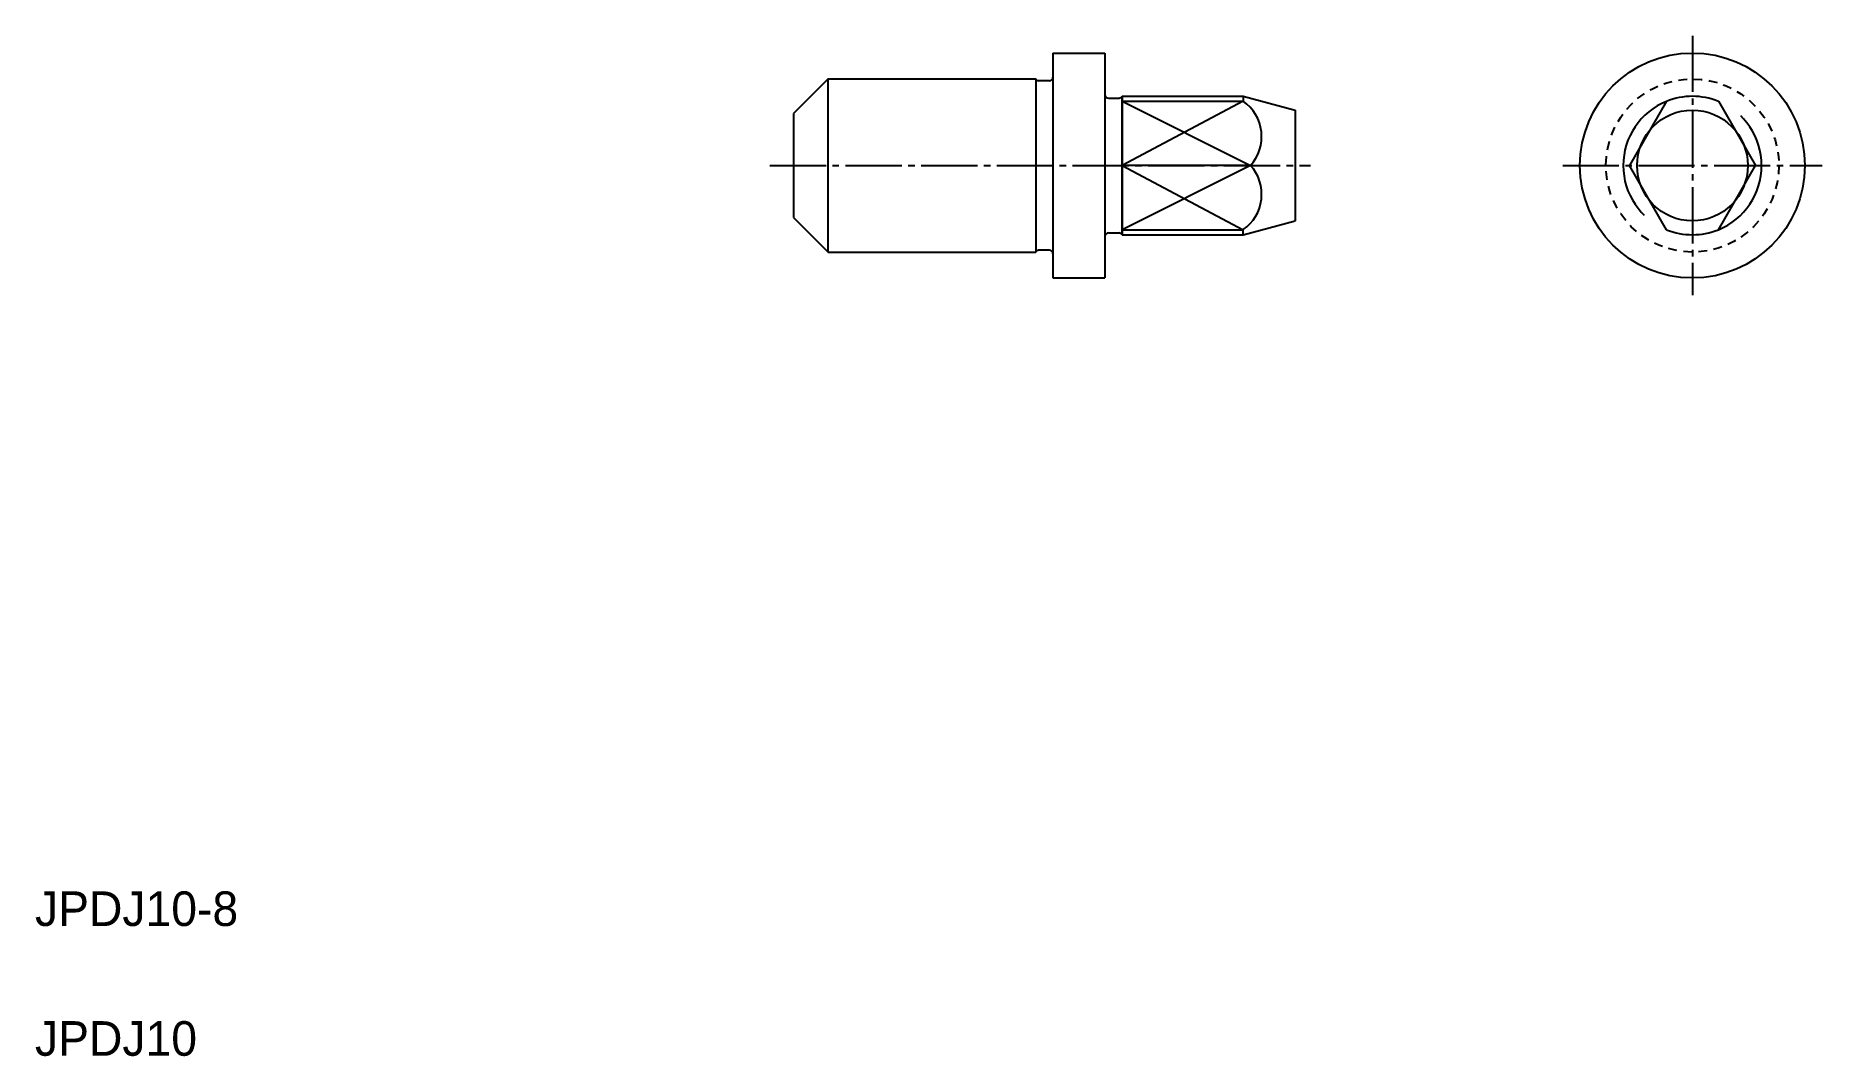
# Model space of a CAD drawing. Extents: x 5 to 108, y 5 to 64.
import ezdxf

# ---------------------------------------------------------------- set-up
doc = ezdxf.new("R2010")
doc.units = 0
doc.header["$LTSCALE"] = 0.25
for name, pattern in [('CENTER', [17.5, 13, -1.5, 1.5, -1.5]), ('DASHED', [3.5, 2, -1.5]), ('PHANTOM', [63.5, 31.75, -6.35, 6.35, -6.35, 6.35, -6.35])]:
    doc.linetypes.add(name, pattern=pattern)
doc.layers.get('0').update_dxf_attribs({"linetype": 'CONTINUOUS'})
doc.layers.add('CENTER', color=1, linetype='CENTER')
doc.styles.get("Standard").update_dxf_attribs({"font": 'txt', "height": 1.6})

msp = doc.modelspace()

# ---------------------------------------------------------------- linework, layer by layer
at = {"linetype": 'CONTINUOUS'}
for p, q in [((63.84, 62.95), (63.84, 49.95)), ((63.84, 62.95), (66.84, 62.95)), ((66.84, 62.95), (66.84, 49.95)), ((50.84, 61.45), (48.84, 59.45)), ((50.84, 51.45), (50.84, 61.45)), ((50.84, 61.45), (62.84, 61.45)), ((62.84, 61.45), (62.84, 51.45)), ((63.64, 61.35), (63.01, 61.35)), ((67.04, 60.35), (67.66, 60.35)), ((67.84, 60.45), (74.84, 60.45)), ((67.84, 52.45), (67.84, 60.45)), ((67.84, 60.45), (67.84, 52.45)), ((99.3, 60.16), (97.16, 56.45)), ((102.3, 60.16), (104.45, 56.45)), ((48.84, 59.45), (48.84, 53.45)), ((77.84, 59.65), (77.84, 53.25)), ((99.3, 52.74), (97.16, 56.45)), ((102.3, 52.74), (104.45, 56.45)), ((48.84, 53.45), (50.84, 51.45)), ((67.04, 52.55), (67.66, 52.55)), ((67.84, 52.45), (74.84, 52.45)), ((50.84, 51.45), (62.84, 51.45)), ((63.64, 51.55), (63.01, 51.55)), ((63.84, 49.95), (66.84, 49.95))]:
    msp.add_line(p, q, dxfattribs=at)
for p, q in [((53.59, 61.45), (53.59, 61.45)), ((56.34, 61.45), (56.34, 61.45)), ((74.84, 60.45), (77.84, 59.65)), ((74.84, 60.45), (74.84, 60.16)), ((74.84, 52.45), (77.84, 53.25)), ((74.84, 52.45), (74.84, 52.74))]:
    msp.add_line(p, q)
at = {"color": 7, "linetype": 'CONTINUOUS'}
for p, q in [((67.84, 60.16), (74.84, 60.16)), ((75.26, 56.45), (67.84, 56.45)), ((67.84, 52.74), (74.84, 52.74))]:
    msp.add_line(p, q, dxfattribs=at)
at = {"color": 3}
for p, q in [((67.84, 60.16), (75.26, 56.45)), ((74.84, 60.16), (67.84, 56.45)), ((75.26, 56.45), (67.84, 52.74)), ((67.84, 56.45), (74.84, 52.74))]:
    msp.add_line(p, q, dxfattribs=at)
at = {"linetype": 'CONTINUOUS'}
for radius in [6.5, 3.2]:
    msp.add_circle((100.8, 56.45), radius, dxfattribs=at)
at = {"color": 3, "linetype": 'DASHED'}
msp.add_circle((100.8, 56.45), 5, dxfattribs=at)
at = {"linetype": 'CONTINUOUS'}
for centre, radius, start, end in [((63.01, 61.55), 0.2, 210, 270), ((63.64, 61.55), 0.2, 270, 0), ((67.04, 60.55), 0.2, 180, 270), ((67.66, 60.55), 0.2, 270, 330), ((100.8, 56.45), 4, 67.9757, 112.0243), ((100.8, 56.45), 4, 247.9757, 292.0243), ((67.04, 52.35), 0.2, 90, 180), ((67.66, 52.35), 0.2, 30, 90), ((63.01, 51.35), 0.2, 90, 150), ((63.64, 51.35), 0.2, 0, 90)]:
    msp.add_arc(centre, radius, start, end, dxfattribs=at)
for centre, start, end in [((73.4, 58.12), 318.1707, 54.9236), ((73.4, 54.79), 305.0764, 41.8293)]:
    msp.add_arc(centre, 2.5, start, end)
at = {"color": 3, "linetype": 'PHANTOM'}
for start, end in [(112.0243, 247.9757), (292.0243, 67.9757)]:
    msp.add_arc((100.8, 56.45), 4, start, end, dxfattribs=at)
at = {"layer": 'CENTER', "color": 1, "linetype": 'CENTER'}
for p, q in [((100.8, 63.95), (100.8, 48.95)), ((47.47, 56.45), (78.73, 56.45)), ((93.3, 56.45), (108.3, 56.45))]:
    msp.add_line(p, q, dxfattribs=at)

# ---------------------------------------------------------------- texts
for s, p in [('JPDJ10-8', (5, 12.5)), ('JPDJ10', (5, 5))]:
    msp.add_text(s, height=2).set_placement(p)

doc.saveas('drawing.dxf')
